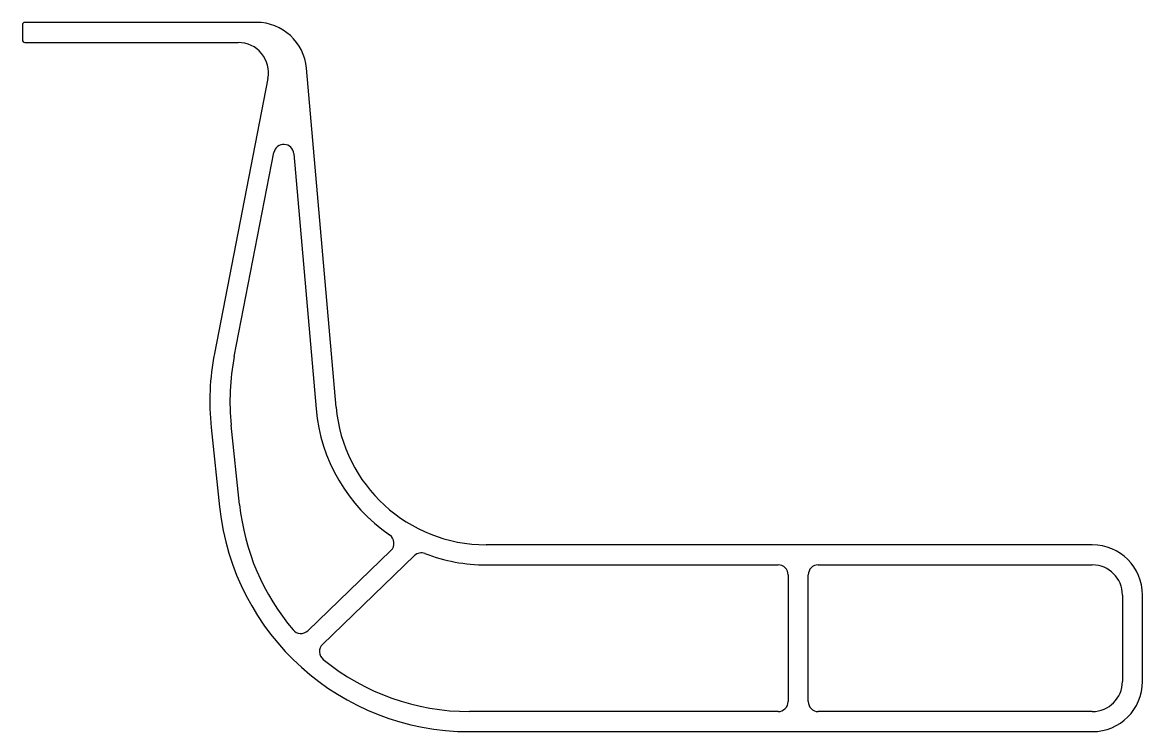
# Model space of a CAD drawing. Extents: x 1977 to 2089, y 1135 to 1205.
import ezdxf

# ---------------------------------------------------------------- set-up
doc = ezdxf.new("R2010")
doc.units = 0
doc.layers.get('0').update_dxf_attribs({"linetype": 'CONTINUOUS'})

msp = doc.modelspace()

# ---------------------------------------------------------------- linework, layer by layer
for p, q in [((2000.52, 1205.46), (1977.47, 1205.46)), ((1977.22, 1205.21), (1977.22, 1203.71)), ((1977.47, 1203.46), (1998.71, 1203.46)), ((2008.45, 1167.15), (2005.5, 1200.9)), ((2001.65, 1199.89), (1996.33, 1172.49)), ((1998.31, 1172.19), (2002.26, 1192.5)), ((2004.23, 1192.39), (2004.23, 1192.39)), ((2004.23, 1192.39), (2006.46, 1166.98)), ((2008.45, 1167.15), (2008.45, 1167.15)), ((1998.83, 1157.46), (1998, 1165.36)), ((1996.01, 1165.15), (1996.85, 1157.24)), ((1998.83, 1157.46), (1998.83, 1157.46)), ((2083.72, 1153.46), (2023.39, 1153.46)), ((2013.9, 1152.9), (2005.63, 1144.91)), ((2007.09, 1143.55), (2016.24, 1152.38)), ((2023.39, 1151.46), (2052.44, 1151.46)), ((2056.44, 1151.46), (2083.72, 1151.46)), ((2053.44, 1150.46), (2053.44, 1137.86)), ((2055.44, 1137.86), (2055.44, 1150.46)), ((2086.72, 1148.46), (2086.72, 1139.86)), ((2088.72, 1139.86), (2088.72, 1148.46)), ((2052.44, 1136.86), (2021.71, 1136.86)), ((2083.72, 1136.86), (2056.44, 1136.86)), ((2021.71, 1134.86), (2083.72, 1134.86))]:
    msp.add_line(p, q)
for centre, radius, start, end in [((1977.47, 1205.21), 0.25, 90, 180), ((2000.52, 1200.46), 5, 5.0128, 90), ((1977.47, 1203.71), 0.25, 180, 270), ((1998.71, 1200.46), 3, 349, 90), ((2003.24, 1192.31), 1, 5, 169.0001), ((2020.88, 1167.76), 25, 169.101, 185.9999), ((2020.88, 1167.76), 23, 168.8984, 185.9999), ((2023.39, 1168.46), 17, 184.9999, 235.5477), ((2023.39, 1168.46), 15, 185, 270), ((2021.71, 1159.86), 23, 185.9999, 220.2955), ((2021.71, 1159.86), 25, 186.0276, 270), ((2013.21, 1153.62), 1, 313.9769, 55.5477), ((2083.72, 1148.46), 5, 0, 90), ((2016.94, 1151.66), 1, 68.9904, 133.9817), ((2023.39, 1168.46), 17, 248.9885, 270), ((2052.44, 1150.46), 1, 360, 90), ((2056.44, 1150.46), 1, 90, 180), ((2083.72, 1148.46), 3, 0, 90), ((2004.93, 1145.63), 1, 219.9141, 313.9773), ((2007.79, 1142.83), 1, 133.9769, 231.5448), ((2021.71, 1159.86), 23, 230.7832, 270.0009), ((2083.72, 1139.86), 3, 270, 0), ((2083.72, 1139.86), 5, 270, 0), ((2052.44, 1137.86), 1, 270.0046, 0.0046), ((2056.44, 1137.86), 1, 180, 270)]:
    msp.add_arc(centre, radius, start, end)

doc.saveas('drawing.dxf')
